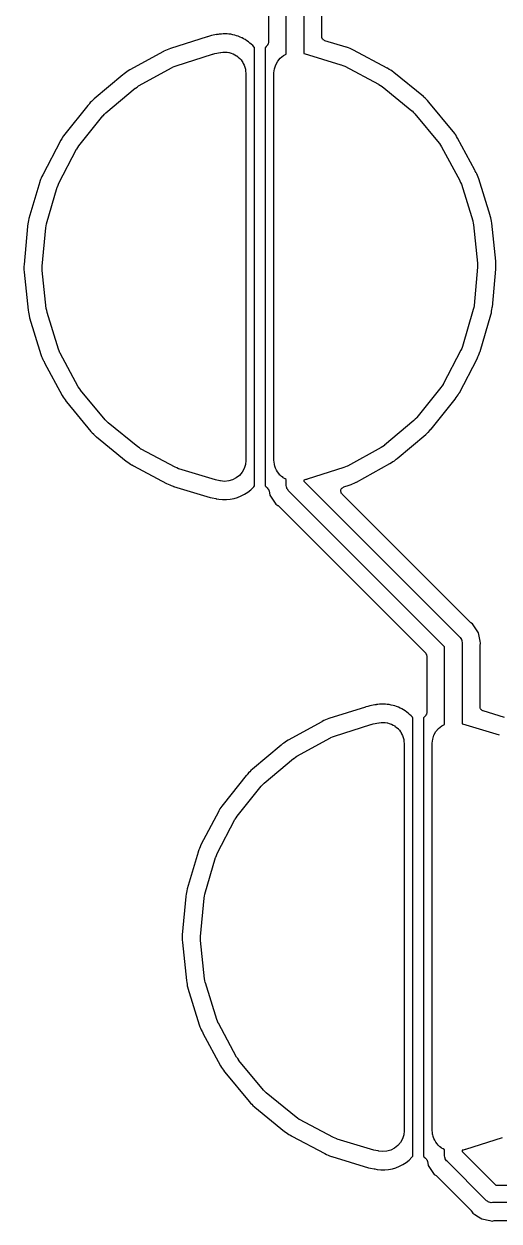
# Model space of a CAD drawing. Extents: x 40 to 174, y -137 to -40.
# Drawn here: x 71.34 to 84.85, y -96.17 to -62.15 of the extents above; entities that cross this region are included whole.
import ezdxf

# ---------------------------------------------------------------- set-up
doc = ezdxf.new("R2010")
doc.units = 0
doc.header["$MEASUREMENT"] = 0
doc.layers.add('BLACK', color=7, linetype='CONTINUOUS')

msp = doc.modelspace()

# ---------------------------------------------------------------- linework, layer by layer
at = {"layer": 'BLACK', "linetype": 'CONTINUOUS'}
for p, q in [((78.8, -63.0069), (78.8, -59.8536)), ((79.3, -59.7609), (79.3, -62.9901)), ((79.808, -62.5045), (79.808, -59.8372)), ((78.292, -61.8672), (78.292, -62.675)), ((76.5482, -62.5142), (75.5114, -62.8432)), ((76.5522, -62.5129), (76.5482, -62.5142)), ((76.5567, -62.5115), (76.5522, -62.5129)), ((76.6154, -62.4967), (76.5567, -62.5115)), ((76.6155, -62.4966), (76.6154, -62.4967)), ((76.6182, -62.496), (76.6155, -62.4966)), ((76.6184, -62.4959), (76.6182, -62.496)), ((76.6187, -62.4959), (76.6184, -62.4959)), ((76.6736, -62.4822), (76.6187, -62.4959)), ((76.816, -62.4541), (76.6736, -62.4822)), ((76.8189, -62.4546), (76.816, -62.4541)), ((76.8299, -62.4525), (76.8189, -62.4546)), ((76.8411, -62.4523), (76.8299, -62.4525)), ((76.8414, -62.4523), (76.8411, -62.4523)), ((76.8517, -62.4484), (76.8414, -62.4523)), ((76.8622, -62.4464), (76.8517, -62.4484)), ((76.8625, -62.4463), (76.8622, -62.4464)), ((76.8622, -62.4464), (76.8622, -62.4464)), ((76.8626, -62.4463), (76.8625, -62.4463)), ((76.8959, -62.4417), (76.8626, -62.4463)), ((76.8961, -62.4417), (76.8959, -62.4417)), ((76.8962, -62.4417), (76.8961, -62.4417)), ((76.9023, -62.4408), (76.8962, -62.4417)), ((76.9526, -62.4367), (76.9023, -62.4408)), ((76.953, -62.4365), (76.9526, -62.4367)), ((76.9535, -62.4366), (76.953, -62.4365)), ((77.0008, -62.4323), (76.9535, -62.4366)), ((77.0021, -62.4323), (77.0008, -62.4323)), ((77.0036, -62.432), (77.0021, -62.4323)), ((77.0054, -62.4319), (77.0036, -62.432)), ((77.0615, -62.4327), (77.0054, -62.4319)), ((77.062, -62.4326), (77.0615, -62.4327)), ((77.0625, -62.4327), (77.062, -62.4326)), ((77.1189, -62.4331), (77.0625, -62.4327)), ((77.1206, -62.4333), (77.1189, -62.4331)), ((77.1222, -62.4336), (77.1206, -62.4333)), ((77.1234, -62.4336), (77.1222, -62.4336)), ((77.1706, -62.4389), (77.1234, -62.4336)), ((77.1711, -62.4389), (77.1706, -62.4389)), ((77.1716, -62.439), (77.1711, -62.4389)), ((77.2189, -62.444), (77.1716, -62.439)), ((77.2201, -62.4443), (77.2189, -62.444)), ((77.2216, -62.4443), (77.2201, -62.4443)), ((77.2234, -62.4445), (77.2216, -62.4443)), ((77.2787, -62.4563), (77.2234, -62.4445)), ((77.2792, -62.4563), (77.2787, -62.4563)), ((77.2796, -62.4565), (77.2792, -62.4563)), ((77.3345, -62.4678), (77.2796, -62.4565)), ((77.3363, -62.4683), (77.3345, -62.4678)), ((77.3377, -62.4689), (77.3363, -62.4683)), ((77.3389, -62.4691), (77.3377, -62.4689)), ((77.3841, -62.4835), (77.3389, -62.4691)), ((77.3846, -62.4836), (77.3841, -62.4835)), ((77.3851, -62.4838), (77.3846, -62.4836)), ((77.4305, -62.4979), (77.3851, -62.4838)), ((77.4316, -62.4984), (77.4305, -62.4979)), ((77.4332, -62.4987), (77.4316, -62.4984)), ((77.4349, -62.4992), (77.4332, -62.4987)), ((77.4866, -62.5215), (77.4349, -62.4992)), ((77.4871, -62.5216), (77.4866, -62.5215)), ((77.4875, -62.5219), (77.4871, -62.5216)), ((77.5393, -62.5436), (77.4875, -62.5219)), ((77.5409, -62.5445), (77.5393, -62.5436)), ((77.5422, -62.5454), (77.5409, -62.5445)), ((77.5433, -62.5458), (77.5422, -62.5454)), ((77.585, -62.5688), (77.5433, -62.5458)), ((77.5855, -62.569), (77.585, -62.5688)), ((77.5859, -62.5693), (77.5855, -62.569)), ((77.6276, -62.5918), (77.5859, -62.5693)), ((77.6285, -62.5925), (77.6276, -62.5918)), ((77.6299, -62.5931), (77.6285, -62.5925)), ((77.6316, -62.594), (77.6299, -62.5931)), ((77.6779, -62.6258), (77.6316, -62.594)), ((79.8105, -62.5189), (79.808, -62.5045)), ((79.8114, -62.5335), (79.8105, -62.5189)), ((79.8143, -62.5405), (79.8114, -62.5335)), ((79.8157, -62.548), (79.8143, -62.5405)), ((79.823, -62.5606), (79.8157, -62.548)), ((79.8287, -62.5741), (79.823, -62.5606)), ((79.8339, -62.5796), (79.8287, -62.5741)), ((79.8377, -62.5862), (79.8339, -62.5796)), ((79.8489, -62.5956), (79.8377, -62.5862)), ((79.8589, -62.6062), (79.8489, -62.5956)), ((75.3074, -62.9303), (74.3542, -63.4544)), ((75.3109, -62.9284), (75.3074, -62.9303)), ((75.3151, -62.9261), (75.3109, -62.9284)), ((75.3703, -62.8999), (75.3151, -62.9261)), ((75.4134, -62.8821), (75.3703, -62.8999)), ((75.4142, -62.8817), (75.4134, -62.8821)), ((75.4151, -62.8814), (75.4142, -62.8817)), ((75.458, -62.8631), (75.4151, -62.8814)), ((75.5114, -62.8432), (75.458, -62.8631)), ((77.6784, -62.626), (77.6779, -62.6258)), ((77.6787, -62.6263), (77.6784, -62.626)), ((77.7255, -62.6579), (77.6787, -62.6263)), ((77.727, -62.6591), (77.7255, -62.6579)), ((77.728, -62.6601), (77.727, -62.6591)), ((77.729, -62.6608), (77.728, -62.6601)), ((77.7653, -62.6913), (77.729, -62.6608)), ((77.7657, -62.6915), (77.7653, -62.6913)), ((77.766, -62.6919), (77.7657, -62.6915)), ((77.8027, -62.7223), (77.766, -62.6919)), ((77.8035, -62.723), (77.8027, -62.7223)), ((77.8046, -62.7238), (77.8035, -62.723)), ((77.8061, -62.7251), (77.8046, -62.7238)), ((77.8453, -62.7652), (77.8061, -62.7251)), ((77.8457, -62.7655), (77.8453, -62.7652)), ((77.846, -62.7659), (77.8457, -62.7655)), ((77.8859, -62.8061), (77.846, -62.7659)), ((77.8872, -62.8076), (77.8859, -62.8061)), ((77.888, -62.8088), (77.8872, -62.8076)), ((77.8888, -62.8096), (77.888, -62.8088)), ((77.9, -62.8236), (77.8888, -62.8096)), ((77.9, -69.0369), (77.9, -62.8236)), ((78.2275, -62.7915), (78.2, -62.8244)), ((78.2, -62.8244), (78.2, -75.2764)), ((78.2539, -62.7658), (78.2275, -62.7915)), ((78.2575, -62.7607), (78.2539, -62.7658)), ((78.2623, -62.7567), (78.2575, -62.7607)), ((78.2703, -62.7429), (78.2623, -62.7567)), ((78.2795, -62.7299), (78.2703, -62.7429)), ((78.2812, -62.7239), (78.2795, -62.7299)), ((78.2843, -62.7185), (78.2812, -62.7239)), ((78.2871, -62.7028), (78.2843, -62.7185)), ((78.2914, -62.6874), (78.2871, -62.7028)), ((78.292, -62.675), (78.2909, -62.6812)), ((78.2909, -62.6812), (78.2914, -62.6874)), ((79.8657, -62.6097), (79.8589, -62.6062)), ((79.8715, -62.6145), (79.8657, -62.6097)), ((79.8852, -62.6195), (79.8715, -62.6145)), ((79.8983, -62.6261), (79.8852, -62.6195)), ((80.5035, -62.8088), (79.8983, -62.6261)), ((80.5072, -62.8099), (80.5035, -62.8088)), ((80.5118, -62.8113), (80.5072, -62.8099)), ((80.5692, -62.8325), (80.5118, -62.8113)), ((80.6121, -62.8508), (80.5692, -62.8325)), ((80.613, -62.851), (80.6121, -62.8508)), ((80.6137, -62.8515), (80.613, -62.851)), ((80.6569, -62.8693), (80.6137, -62.8515)), ((80.7085, -62.8936), (80.6569, -62.8693)), ((81.669, -63.4042), (80.7085, -62.8936)), ((75.6659, -63.3402), (76.7058, -63.0102)), ((76.7058, -63.0102), (76.7138, -63.0077)), ((76.7138, -63.0077), (76.7429, -63.002)), ((76.7429, -63.002), (76.7712, -62.9934)), ((76.7712, -62.9934), (76.9339, -62.9613)), ((76.9339, -62.9613), (76.9374, -62.9607)), ((76.9374, -62.9607), (76.9376, -62.9606)), ((76.9376, -62.9606), (76.9377, -62.9606)), ((76.9377, -62.9606), (76.9422, -62.9598)), ((76.9422, -62.9598), (76.9983, -62.9551)), ((76.9983, -62.9551), (77.0542, -62.95)), ((77.0542, -62.95), (77.0565, -62.9503)), ((77.0565, -62.9503), (77.0588, -62.9501)), ((77.0588, -62.9501), (77.1148, -62.9564)), ((77.1148, -62.9564), (77.1706, -62.9623)), ((77.1706, -62.9623), (77.1729, -62.9629)), ((77.1729, -62.9629), (77.1752, -62.9632)), ((77.1752, -62.9632), (77.2288, -62.9803)), ((77.2288, -62.9803), (77.2825, -62.9969)), ((77.2825, -62.9969), (77.2846, -62.998)), ((77.2846, -62.998), (77.2868, -62.9987)), ((77.2868, -62.9987), (77.336, -63.0258)), ((77.336, -63.0258), (77.3855, -63.0526)), ((77.3855, -63.0526), (77.3873, -63.0541)), ((77.3873, -63.0541), (77.3894, -63.0552)), ((77.3894, -63.0552), (77.4324, -63.0913)), ((77.4324, -63.0913), (77.4757, -63.1272)), ((77.4757, -63.1272), (77.4772, -63.129)), ((77.4772, -63.129), (77.479, -63.1305)), ((77.479, -63.1305), (77.5142, -63.1743)), ((77.5142, -63.1743), (77.5498, -63.218)), ((77.5498, -63.218), (77.5509, -63.22)), ((77.5509, -63.22), (77.5523, -63.2219)), ((77.5523, -63.2219), (77.5783, -63.2716)), ((77.5783, -63.2716), (77.6047, -63.3214)), ((78.4985, -63.3136), (78.5549, -63.211)), ((78.5549, -63.211), (78.6302, -63.1213)), ((78.6302, -63.1213), (78.7215, -63.0479)), ((78.7215, -63.0479), (78.8, -63.0069)), ((79.3, -62.9901), (79.3087, -62.9918)), ((79.3087, -62.9918), (80.3532, -63.307)), ((74.1517, -63.5958), (73.3377, -64.2789)), ((74.1549, -63.5946), (74.1517, -63.5958)), ((74.1629, -63.5879), (74.1549, -63.5946)), ((74.1719, -63.5828), (74.1629, -63.5879)), ((74.1754, -63.58), (74.1719, -63.5828)), ((74.1828, -63.5714), (74.1754, -63.58)), ((74.1916, -63.5641), (74.1828, -63.5714)), ((74.192, -63.5634), (74.1916, -63.5641)), ((74.2268, -63.5375), (74.192, -63.5634)), ((74.2656, -63.5117), (74.2268, -63.5375)), ((74.2663, -63.5111), (74.2656, -63.5117)), ((74.2671, -63.5107), (74.2663, -63.5111)), ((74.3056, -63.4843), (74.2671, -63.5107)), ((74.3542, -63.4544), (74.3056, -63.4843)), ((74.6023, -63.912), (75.5583, -63.3863)), ((75.5583, -63.3863), (75.5656, -63.3823)), ((75.5656, -63.3823), (75.6159, -63.3616)), ((75.6159, -63.3616), (75.6659, -63.3402)), ((77.6047, -63.3214), (77.6054, -63.3236)), ((77.6054, -63.3236), (77.6065, -63.3257)), ((77.6065, -63.3257), (77.6223, -63.3795)), ((77.6223, -63.3795), (77.6386, -63.4335)), ((77.6386, -63.4335), (77.6388, -63.4358)), ((77.6388, -63.4358), (77.6395, -63.438)), ((77.6395, -63.438), (77.6445, -63.4939)), ((77.6445, -63.4939), (77.65, -63.55)), ((77.65, -63.55), (77.65, -74.55)), ((78.45, -63.55), (78.4501, -63.5416)), ((78.45, -74.55), (78.45, -63.55)), ((78.4501, -63.5416), (78.4631, -63.4253)), ((78.4631, -63.4253), (78.4985, -63.3136)), ((80.3532, -63.307), (80.3612, -63.3095)), ((80.3612, -63.3095), (80.4112, -63.331)), ((80.4112, -63.331), (80.4614, -63.3517)), ((80.4614, -63.3517), (81.4248, -63.8638)), ((81.6723, -63.406), (81.669, -63.4042)), ((81.6767, -63.4083), (81.6723, -63.406)), ((81.7289, -63.4402), (81.6767, -63.4083)), ((81.7673, -63.4665), (81.7289, -63.4402)), ((81.7681, -63.4669), (81.7673, -63.4665)), ((81.7688, -63.4675), (81.7681, -63.4669)), ((81.8077, -63.4933), (81.7688, -63.4675)), ((81.8536, -63.5272), (81.8077, -63.4933)), ((82.6967, -64.2146), (81.8536, -63.5272)), ((74.5121, -63.9728), (74.5574, -63.9427)), ((74.5574, -63.9427), (74.6023, -63.912)), ((81.4248, -63.8638), (81.4322, -63.8678)), ((81.4322, -63.8678), (81.4771, -63.8985)), ((81.4771, -63.8985), (81.5223, -63.9286)), ((81.5223, -63.9286), (82.3679, -64.618)), ((73.3377, -64.2789), (73.2959, -64.3176)), ((73.6699, -64.6795), (74.5056, -63.9782)), ((74.5056, -63.9781), (74.5121, -63.9728)), ((74.5056, -63.9782), (74.5056, -63.9781)), ((74.5056, -63.9781), (74.5056, -63.9781)), ((82.6999, -64.2173), (82.6967, -64.2146)), ((82.7034, -64.2202), (82.6999, -64.2173)), ((82.7485, -64.2616), (82.7034, -64.2202)), ((82.7811, -64.2949), (82.7485, -64.2616)), ((82.7818, -64.2954), (82.7811, -64.2949)), ((82.7823, -64.2962), (82.7818, -64.2954)), ((82.8155, -64.329), (82.7823, -64.2962)), ((73.1615, -64.463), (72.5008, -65.285)), ((73.1632, -64.4615), (73.1615, -64.463)), ((73.1714, -64.4565), (73.1632, -64.4615)), ((73.1793, -64.4467), (73.1714, -64.4565)), ((73.1886, -64.4381), (73.1793, -64.4467)), ((73.1913, -64.4346), (73.1886, -64.4381)), ((73.1954, -64.4266), (73.1913, -64.4346)), ((73.1975, -64.4241), (73.1954, -64.4266)), ((73.2012, -64.4194), (73.1975, -64.4241)), ((73.2034, -64.4132), (73.2012, -64.4194)), ((73.2289, -64.3851), (73.2034, -64.4132)), ((73.2619, -64.3523), (73.2289, -64.3851)), ((73.2625, -64.3515), (73.2619, -64.3523)), ((73.2632, -64.351), (73.2625, -64.3515)), ((73.2959, -64.3176), (73.2632, -64.351)), ((82.3679, -64.618), (82.3743, -64.6234)), ((82.3743, -64.6234), (82.4124, -64.6623)), ((82.8539, -64.3712), (82.8155, -64.329)), ((83.5473, -65.2092), (82.8539, -64.3712)), ((72.9045, -65.6135), (73.588, -64.7632)), ((73.588, -64.7632), (73.5933, -64.7567)), ((73.588, -64.7632), (73.588, -64.7632)), ((73.588, -64.7632), (73.588, -64.7632)), ((73.5933, -64.7567), (73.6319, -64.7183)), ((73.6319, -64.7183), (73.6699, -64.6795)), ((82.4124, -64.6623), (82.451, -64.7006)), ((82.451, -64.7006), (83.1465, -65.5411)), ((72.5008, -65.285), (72.4672, -65.3312)), ((83.5498, -65.2122), (83.5473, -65.2092)), ((83.5529, -65.216), (83.5498, -65.2122)), ((83.5891, -65.2654), (83.5529, -65.216)), ((83.6146, -65.3044), (83.5891, -65.2654)), ((83.6152, -65.305), (83.6146, -65.3044)), ((83.6155, -65.3058), (83.6152, -65.305)), ((83.6417, -65.3446), (83.6155, -65.3058)), ((72.3791, -65.4704), (71.8752, -66.4346)), ((72.381, -65.4669), (72.3791, -65.4704)), ((72.3791, -65.4704), (72.3791, -65.4704)), ((72.3831, -65.4628), (72.381, -65.4669)), ((72.4146, -65.4104), (72.3831, -65.4628)), ((72.4407, -65.3717), (72.4146, -65.4104)), ((72.4411, -65.3709), (72.4407, -65.3717)), ((72.4417, -65.3703), (72.4411, -65.3709)), ((72.4672, -65.3312), (72.4417, -65.3703)), ((72.8443, -65.7041), (72.8747, -65.659)), ((72.8747, -65.659), (72.9045, -65.6135)), ((83.1465, -65.5411), (83.1518, -65.5476)), ((83.1518, -65.5476), (83.1816, -65.5932)), ((83.1816, -65.5932), (83.212, -65.6382)), ((83.212, -65.6382), (83.7309, -66.5979)), ((83.6712, -65.3934), (83.6417, -65.3446)), ((84.164, -66.3046), (83.6712, -65.3934)), ((72.335, -66.6784), (72.8403, -65.7115)), ((72.8403, -65.7115), (72.8443, -65.7041)), ((84.1638, -66.3079), (84.164, -66.3046)), ((84.1676, -66.3215), (84.1638, -66.3079)), ((84.1697, -66.3355), (84.1676, -66.3215)), ((84.1713, -66.3385), (84.1697, -66.3355)), ((84.1713, -66.3387), (84.1713, -66.3385)), ((84.1736, -66.343), (84.1713, -66.3387)), ((84.1757, -66.3504), (84.1736, -66.343)), ((71.7918, -66.6402), (71.4848, -67.6837)), ((71.793, -66.6362), (71.7918, -66.6402)), ((71.7943, -66.6318), (71.793, -66.6362)), ((71.815, -66.5742), (71.7943, -66.6318)), ((71.8331, -66.5313), (71.815, -66.5742)), ((71.8332, -66.5305), (71.8331, -66.5313)), ((71.8337, -66.5297), (71.8332, -66.5305)), ((71.8512, -66.4863), (71.8337, -66.5297)), ((71.8752, -66.4346), (71.8512, -66.4863)), ((72.3146, -66.7288), (72.335, -66.6784)), ((83.7309, -66.5979), (83.731, -66.5979)), ((83.731, -66.5979), (83.731, -66.5979)), ((83.731, -66.5979), (83.7349, -66.6053)), ((83.7349, -66.6053), (83.7553, -66.6557)), ((83.7553, -66.6557), (83.7763, -66.7058)), ((84.1776, -66.3543), (84.1757, -66.3504)), ((84.1856, -66.3655), (84.1776, -66.3543)), ((84.192, -66.3776), (84.1856, -66.3655)), ((84.1983, -66.3833), (84.192, -66.3776)), ((84.2033, -66.3902), (84.1983, -66.3833)), ((84.21, -66.3948), (84.2033, -66.3902)), ((84.2187, -66.4134), (84.21, -66.3948)), ((84.2361, -66.4565), (84.2187, -66.4134)), ((84.2366, -66.4573), (84.2361, -66.4565)), ((84.2368, -66.4582), (84.2366, -66.4573)), ((84.2549, -66.5012), (84.2368, -66.4582)), ((84.2744, -66.5548), (84.2549, -66.5012)), ((84.5961, -67.5937), (84.2744, -66.5548)), ((71.9832, -67.8336), (72.2911, -66.787)), ((72.2911, -66.787), (72.2935, -66.7789)), ((72.2935, -66.7789), (72.3146, -66.7288)), ((83.7763, -66.7058), (84.099, -67.748)), ((71.4848, -67.6837), (71.4713, -67.7392)), ((84.5973, -67.5978), (84.5961, -67.5937)), ((84.5987, -67.6024), (84.5973, -67.5978)), ((84.6133, -67.6617), (84.5987, -67.6024)), ((84.622, -67.7074), (84.6133, -67.6617)), ((71.4429, -67.9018), (71.3444, -68.9849)), ((71.4433, -67.8977), (71.4429, -67.9018)), ((71.4438, -67.8929), (71.4433, -67.8977)), ((71.4529, -67.8324), (71.4438, -67.8929)), ((71.4622, -67.7868), (71.4529, -67.8324)), ((71.4623, -67.7859), (71.4622, -67.7868)), ((71.4626, -67.7851), (71.4623, -67.7859)), ((71.4713, -67.7392), (71.4626, -67.7851)), ((71.8624, -69.0352), (71.9612, -67.9486)), ((71.9612, -67.9486), (71.962, -67.9403)), ((71.962, -67.9403), (71.973, -67.887)), ((71.973, -67.887), (71.9832, -67.8336)), ((84.099, -67.748), (84.1015, -67.756)), ((84.1015, -67.756), (84.1117, -67.8094)), ((84.1117, -67.8094), (84.1226, -67.8627)), ((84.1226, -67.8627), (84.2367, -68.9477)), ((84.6224, -67.7083), (84.622, -67.7074)), ((84.6224, -67.7092), (84.6224, -67.7083)), ((84.6318, -67.755), (84.6224, -67.7092)), ((84.6405, -67.8114), (84.6318, -67.755)), ((84.7543, -68.8931), (84.6405, -67.8114)), ((71.3444, -68.9849), (71.342, -69.0419)), ((71.342, -69.0419), (71.3424, -69.0886)), ((71.8628, -69.0895), (71.8624, -69.0352)), ((77.9, -75.2756), (77.9, -69.0369)), ((77.9, -69.0369), (77.9, -69.0369)), ((84.2376, -69.0648), (84.1388, -70.1514)), ((84.2367, -68.9477), (84.2376, -68.9561)), ((84.2376, -68.9561), (84.2372, -69.0105)), ((84.2372, -69.0105), (84.2376, -69.0648)), ((84.7547, -68.8971), (84.7543, -68.8931)), ((84.7552, -68.9019), (84.7547, -68.8971)), ((84.758, -68.963), (84.7552, -68.9019)), ((84.7556, -69.1151), (84.758, -69.0581)), ((84.7576, -69.0096), (84.758, -68.963)), ((84.7578, -69.0104), (84.7576, -69.0096)), ((84.7576, -69.0113), (84.7578, -69.0104)), ((84.758, -69.0581), (84.7576, -69.0113)), ((71.3424, -69.0904), (71.342, -69.137)), ((71.342, -69.137), (71.3448, -69.1981)), ((71.3424, -69.0886), (71.3422, -69.0895)), ((71.3422, -69.0895), (71.3424, -69.0904)), ((71.3448, -69.1981), (71.3453, -69.2029)), ((71.3453, -69.2029), (71.3457, -69.2069)), ((71.3457, -69.2069), (71.4595, -70.2886)), ((71.8624, -69.1439), (71.8628, -69.0895)), ((71.8633, -69.1523), (71.8624, -69.1439)), ((71.9774, -70.2373), (71.8633, -69.1523)), ((84.6571, -70.1981), (84.7556, -69.1151)), ((71.4595, -70.2886), (71.4682, -70.345)), ((71.4682, -70.345), (71.4776, -70.3909)), ((71.4776, -70.3909), (71.4777, -70.3918)), ((71.4777, -70.3918), (71.478, -70.3926)), ((71.478, -70.3926), (71.4867, -70.4383)), ((71.9883, -70.2906), (71.9774, -70.2373)), ((71.9985, -70.344), (71.9883, -70.2906)), ((72.001, -70.352), (71.9985, -70.344)), ((72.3237, -71.3942), (72.001, -70.352)), ((84.1168, -70.2664), (83.8089, -71.313)), ((84.127, -70.213), (84.1168, -70.2664)), ((84.138, -70.1597), (84.127, -70.213)), ((84.1388, -70.1514), (84.138, -70.1597)), ((84.3082, -71.4598), (84.6152, -70.4163)), ((84.6152, -70.4163), (84.6287, -70.3608)), ((84.6287, -70.3608), (84.6374, -70.3149)), ((84.6374, -70.3149), (84.6377, -70.3141)), ((84.6377, -70.3141), (84.6378, -70.3132)), ((84.6378, -70.3132), (84.6471, -70.2676)), ((84.6471, -70.2676), (84.6562, -70.2071)), ((84.6562, -70.2071), (84.6567, -70.2023)), ((84.6567, -70.2023), (84.6571, -70.1981)), ((71.4867, -70.4383), (71.5013, -70.4976)), ((71.5013, -70.4976), (71.5026, -70.502)), ((71.5026, -70.502), (71.5039, -70.5063)), ((71.5039, -70.5063), (71.8256, -71.5452)), ((72.3447, -71.4443), (72.3237, -71.3942)), ((72.3651, -71.4947), (72.3447, -71.4443)), ((83.765, -71.4216), (83.2597, -72.3885)), ((83.7854, -71.3712), (83.765, -71.4216)), ((83.8065, -71.3211), (83.7854, -71.3712)), ((83.8089, -71.313), (83.8065, -71.3211)), ((71.8256, -71.5452), (71.8451, -71.5988)), ((71.8451, -71.5988), (71.8632, -71.6419)), ((71.8632, -71.6419), (71.8634, -71.6427)), ((71.8634, -71.6427), (71.8639, -71.6435)), ((71.8639, -71.6435), (71.8813, -71.6866)), ((71.8813, -71.6866), (71.8974, -71.721)), ((71.8974, -71.721), (71.9023, -71.7254)), ((71.9023, -71.7254), (71.9068, -71.734)), ((71.9068, -71.734), (71.9129, -71.7414)), ((71.9129, -71.7414), (71.9151, -71.7453)), ((71.9151, -71.7453), (71.9191, -71.7567)), ((71.9191, -71.7567), (71.9249, -71.7674)), ((71.9249, -71.7674), (71.9264, -71.7774)), ((71.9264, -71.7774), (71.9266, -71.7781)), ((71.9266, -71.7781), (72.4288, -72.7066)), ((72.369, -71.5021), (72.3651, -71.4947)), ((72.3691, -71.5021), (72.369, -71.5021)), ((72.369, -71.5021), (72.369, -71.5021)), ((72.888, -72.4618), (72.3691, -71.5021)), ((83.721, -72.6293), (84.2248, -71.6654)), ((84.2248, -71.6654), (84.2488, -71.6137)), ((84.2488, -71.6137), (84.2663, -71.5703)), ((84.2663, -71.5703), (84.2667, -71.5696)), ((84.2667, -71.5696), (84.2669, -71.5687)), ((84.2669, -71.5687), (84.285, -71.5258)), ((84.285, -71.5258), (84.3057, -71.4682)), ((84.3057, -71.4682), (84.3071, -71.4636)), ((84.3071, -71.4636), (84.3082, -71.4598)), ((72.9184, -72.5068), (72.888, -72.4618)), ((83.2253, -72.441), (83.1955, -72.4865)), ((83.2557, -72.3959), (83.2253, -72.441)), ((83.2597, -72.3885), (83.2557, -72.3959)), ((72.4288, -72.7066), (72.4583, -72.7554)), ((72.4583, -72.7554), (72.4844, -72.7941)), ((72.4844, -72.7941), (72.4848, -72.795)), ((72.4848, -72.795), (72.4854, -72.7956)), ((72.4854, -72.7956), (72.5109, -72.8346)), ((72.9482, -72.5524), (72.9184, -72.5068)), ((72.9535, -72.5589), (72.9482, -72.5524)), ((73.649, -73.3994), (72.9535, -72.5589)), ((83.1955, -72.4865), (82.512, -73.3368)), ((83.5992, -72.815), (83.6328, -72.7688)), ((83.6328, -72.7688), (83.6583, -72.7297)), ((83.6583, -72.7297), (83.6589, -72.7291)), ((83.6589, -72.7291), (83.6593, -72.7283)), ((83.6593, -72.7283), (83.6854, -72.6897)), ((83.6854, -72.6897), (83.7168, -72.6373)), ((83.7168, -72.6373), (83.719, -72.6331)), ((83.719, -72.6331), (83.721, -72.6293)), ((72.5109, -72.8346), (72.5471, -72.884)), ((72.5471, -72.884), (72.55, -72.8875)), ((72.55, -72.8875), (72.5528, -72.891)), ((72.5528, -72.891), (73.2461, -73.7288)), ((82.9177, -73.6627), (83.5992, -72.815)), ((73.6876, -73.4377), (73.649, -73.3994)), ((73.7257, -73.4766), (73.6876, -73.4377)), ((73.7321, -73.482), (73.7257, -73.4766)), ((74.5777, -74.1714), (73.7321, -73.482)), ((82.4301, -73.4205), (81.5944, -74.1218)), ((82.4681, -73.3816), (82.4301, -73.4205)), ((82.5067, -73.3433), (82.4681, -73.3816)), ((82.512, -73.3368), (82.5067, -73.3433)), ((73.2461, -73.7288), (73.2845, -73.771)), ((73.2845, -73.771), (73.3177, -73.8038)), ((73.3177, -73.8038), (73.3182, -73.8046)), ((73.3182, -73.8046), (73.3189, -73.8051)), ((73.3189, -73.8051), (73.3515, -73.8384)), ((81.9483, -74.5042), (82.7623, -73.8211)), ((82.7623, -73.8211), (82.8041, -73.7824)), ((82.8041, -73.7824), (82.8368, -73.749)), ((82.8368, -73.749), (82.8375, -73.7485)), ((82.8375, -73.7485), (82.838, -73.7477)), ((82.838, -73.7477), (82.8711, -73.7149)), ((82.8711, -73.7149), (82.9121, -73.6696)), ((82.9121, -73.6696), (82.9151, -73.666)), ((82.9151, -73.666), (82.9177, -73.6627)), ((73.3515, -73.8384), (73.3966, -73.8798)), ((73.3966, -73.8798), (73.4002, -73.8828)), ((73.4002, -73.8828), (73.4035, -73.8855)), ((73.4035, -73.8855), (74.2464, -74.5728)), ((81.5426, -74.1573), (81.4977, -74.188)), ((81.5879, -74.1272), (81.5426, -74.1573)), ((81.5944, -74.1219), (81.5879, -74.1272)), ((81.5944, -74.1218), (81.5944, -74.1219)), ((81.5944, -74.1219), (81.5944, -74.1219)), ((74.6229, -74.2015), (74.5777, -74.1714)), ((74.6678, -74.2322), (74.6229, -74.2015)), ((74.6752, -74.2362), (74.6678, -74.2322)), ((75.6386, -74.7483), (74.6752, -74.2362)), ((74.6752, -74.2362), (74.6752, -74.2362)), ((74.6752, -74.2362), (74.6752, -74.2362)), ((81.4977, -74.188), (80.5417, -74.7137)), ((81.9371, -74.5121), (81.9451, -74.5054)), ((81.9451, -74.5054), (81.9483, -74.5042)), ((74.2464, -74.5728), (74.2923, -74.6067)), ((74.2923, -74.6067), (74.3312, -74.6325)), ((74.3312, -74.6325), (74.3318, -74.6331)), ((74.3318, -74.6331), (74.3327, -74.6335)), ((74.3327, -74.6335), (74.3711, -74.6598)), ((74.3711, -74.6598), (74.3984, -74.6765)), ((74.3984, -74.6765), (74.4002, -74.678)), ((74.4002, -74.678), (74.4024, -74.6789)), ((74.4024, -74.6789), (74.4093, -74.6831)), ((74.4093, -74.6831), (74.4119, -74.6845)), ((74.4119, -74.6845), (74.4119, -74.6845)), ((74.4119, -74.6845), (74.4167, -74.6871)), ((74.4167, -74.6871), (74.4249, -74.6895)), ((74.4249, -74.6895), (74.4289, -74.6914)), ((74.4289, -74.6914), (74.4394, -74.6991)), ((74.4394, -74.6991), (74.4509, -74.7052)), ((74.4509, -74.7052), (74.4528, -74.7074)), ((74.4528, -74.7074), (75.3915, -75.2064)), ((75.6888, -74.769), (75.6386, -74.7483)), ((75.7388, -74.7905), (75.6888, -74.769)), ((75.7468, -74.793), (75.7388, -74.7905)), ((76.7913, -75.1082), (75.7468, -74.793)), ((77.6015, -74.7864), (77.5451, -74.889)), ((77.6369, -74.6747), (77.6015, -74.7864)), ((77.6499, -74.5584), (77.6369, -74.6747)), ((77.65, -74.55), (77.6499, -74.5584)), ((78.4555, -74.606), (78.45, -74.55)), ((78.4605, -74.662), (78.4555, -74.606)), ((78.4612, -74.6642), (78.4605, -74.662)), ((78.4614, -74.6665), (78.4612, -74.6642)), ((78.4777, -74.7204), (78.4614, -74.6665)), ((78.4935, -74.7743), (78.4777, -74.7204)), ((78.4946, -74.7764), (78.4935, -74.7743)), ((78.4953, -74.7786), (78.4946, -74.7764)), ((78.5217, -74.8283), (78.4953, -74.7786)), ((78.5477, -74.8781), (78.5217, -74.8283)), ((80.4341, -74.7598), (79.3942, -75.0898)), ((80.4841, -74.7384), (80.4341, -74.7598)), ((80.5344, -74.7177), (80.4841, -74.7384)), ((80.5417, -74.7137), (80.5344, -74.7177)), ((80.7927, -75.1696), (81.7458, -74.6456)), ((81.7458, -74.6456), (81.7944, -74.6157)), ((81.7944, -74.6157), (81.8329, -74.5893)), ((81.8329, -74.5893), (81.8337, -74.5889)), ((81.8337, -74.5889), (81.8344, -74.5883)), ((81.8344, -74.5883), (81.8732, -74.5625)), ((81.8732, -74.5625), (81.908, -74.5366)), ((81.908, -74.5366), (81.9084, -74.5359)), ((81.9084, -74.5359), (81.9172, -74.5286)), ((81.9172, -74.5286), (81.9246, -74.52)), ((81.9246, -74.52), (81.9281, -74.5172)), ((81.9281, -74.5172), (81.9371, -74.5121)), ((76.9062, -75.1309), (76.7913, -75.1082)), ((76.9074, -75.1309), (76.9062, -75.1309)), ((76.9294, -75.1377), (76.9074, -75.1309)), ((77.0458, -75.15), (76.9294, -75.1377)), ((77.1624, -75.1394), (77.0458, -75.15)), ((77.2748, -75.1063), (77.1624, -75.1394)), ((77.3785, -75.0521), (77.2748, -75.1063)), ((77.4698, -74.9787), (77.3785, -75.0521)), ((77.5451, -74.889), (77.4698, -74.9787)), ((78.5491, -74.88), (78.5477, -74.8781)), ((78.5502, -74.882), (78.5491, -74.88)), ((78.5858, -74.9256), (78.5502, -74.882)), ((78.621, -74.9695), (78.5858, -74.9256)), ((78.6228, -74.971), (78.621, -74.9695)), ((78.6243, -74.9728), (78.6228, -74.971)), ((78.6676, -75.0086), (78.6243, -74.9728)), ((78.7106, -75.0448), (78.6676, -75.0086)), ((78.7127, -75.0459), (78.7106, -75.0448)), ((78.7145, -75.0474), (78.7127, -75.0459)), ((78.764, -75.0742), (78.7145, -75.0474)), ((78.8, -75.094), (78.764, -75.0742)), ((78.8, -75.2391), (78.8, -75.094)), ((79.3288, -75.1066), (79.3, -75.1123)), ((79.3, -75.1123), (79.3, -75.1464)), ((79.3, -75.1464), (83.7191, -79.5655)), ((79.3571, -75.098), (79.3288, -75.1066)), ((79.3862, -75.0923), (79.3571, -75.098)), ((79.3942, -75.0898), (79.3862, -75.0923)), ((80.7297, -75.2001), (80.7848, -75.1739)), ((80.7848, -75.1739), (80.789, -75.1716)), ((80.789, -75.1716), (80.7927, -75.1696)), ((75.3915, -75.2064), (75.4431, -75.2307)), ((75.4431, -75.2307), (75.4863, -75.2485)), ((75.4863, -75.2485), (75.487, -75.249)), ((75.487, -75.249), (75.4879, -75.2492)), ((75.4879, -75.2492), (75.5308, -75.2675)), ((75.5308, -75.2675), (75.5882, -75.2887)), ((75.5882, -75.2887), (75.5928, -75.2901)), ((75.5928, -75.2901), (75.5964, -75.2912)), ((75.5964, -75.2912), (76.638, -75.6056)), ((77.5214, -75.5646), (77.6141, -75.5162)), ((77.6141, -75.5162), (77.7095, -75.4538)), ((77.7095, -75.4538), (77.7911, -75.3882)), ((77.7911, -75.3882), (77.8725, -75.3085)), ((77.8725, -75.3085), (77.9, -75.2756)), ((78.2, -75.2764), (78.2112, -75.2904)), ((78.2112, -75.2904), (78.2121, -75.2913)), ((78.2121, -75.2913), (78.213, -75.2926)), ((78.213, -75.2926), (78.2141, -75.294)), ((78.2141, -75.294), (78.2538, -75.334)), ((78.2538, -75.334), (78.2541, -75.3344)), ((78.2541, -75.3344), (78.2545, -75.3347)), ((78.2545, -75.3347), (78.2777, -75.3584)), ((78.2777, -75.3584), (78.2859, -75.3704)), ((78.2859, -75.3704), (78.2955, -75.3813)), ((78.2955, -75.3813), (78.2982, -75.3884)), ((78.2982, -75.3884), (78.3026, -75.3948)), ((78.3026, -75.3948), (78.3062, -75.4089)), ((78.3062, -75.4089), (78.3114, -75.4224)), ((78.3114, -75.4224), (78.336, -75.5458)), ((78.7971, -75.2721), (78.8, -75.2391)), ((78.8057, -75.3042), (78.7971, -75.2721)), ((78.8115, -75.3368), (78.8057, -75.3042)), ((78.817, -75.3465), (78.8115, -75.3368)), ((78.8199, -75.3573), (78.817, -75.3465)), ((78.839, -75.3845), (78.8199, -75.3573)), ((78.8555, -75.4132), (78.839, -75.3845)), ((78.8809, -75.4345), (78.8555, -75.4132)), ((83.3, -79.8536), (78.8809, -75.4345)), ((80.3505, -75.4365), (80.3522, -75.4174)), ((80.3513, -75.4394), (80.3505, -75.4365)), ((80.3512, -75.4423), (80.3513, -75.4394)), ((80.357, -75.4606), (80.3512, -75.4423)), ((80.3522, -75.4174), (80.353, -75.3982)), ((80.353, -75.3982), (80.3541, -75.3955)), ((80.3541, -75.3955), (80.3544, -75.3926)), ((80.3544, -75.3926), (80.3625, -75.3752)), ((80.3619, -75.4791), (80.357, -75.4606)), ((80.3636, -75.4815), (80.3619, -75.4791)), ((80.3625, -75.3752), (80.3698, -75.3574)), ((80.3645, -75.4843), (80.3636, -75.4815)), ((80.3762, -75.4995), (80.3645, -75.4843)), ((80.3698, -75.3574), (80.3718, -75.3553)), ((80.3718, -75.3553), (80.373, -75.3526)), ((80.373, -75.3526), (80.3866, -75.339)), ((80.3872, -75.5153), (80.3762, -75.4995)), ((80.3866, -75.339), (80.3995, -75.3248)), ((84.0244, -79.1524), (80.3872, -75.5153)), ((80.3995, -75.3248), (80.4021, -75.3235)), ((80.4021, -75.3235), (80.4042, -75.3214)), ((80.4042, -75.3214), (80.4216, -75.3133)), ((80.4216, -75.3133), (80.4386, -75.3044)), ((80.4386, -75.3044), (80.5886, -75.2568)), ((80.5886, -75.2568), (80.642, -75.2369)), ((80.642, -75.2369), (80.6849, -75.2186)), ((80.6849, -75.2186), (80.6858, -75.2184)), ((80.6858, -75.2184), (80.6866, -75.2179)), ((80.6866, -75.2179), (80.7297, -75.2001)), ((76.638, -75.6056), (76.6933, -75.6193)), ((76.6933, -75.6193), (76.799, -75.6403)), ((76.799, -75.6403), (76.803, -75.6407)), ((76.803, -75.6407), (76.8095, -75.6425)), ((76.8095, -75.6425), (76.8162, -75.6427)), ((76.8162, -75.6427), (76.8811, -75.656)), ((76.8811, -75.656), (76.9852, -75.6669)), ((76.9852, -75.6669), (77.0992, -75.6677)), ((77.0992, -75.6677), (77.2034, -75.6582)), ((77.2034, -75.6582), (77.3153, -75.6369)), ((77.3153, -75.6369), (77.4158, -75.6073)), ((77.4158, -75.6073), (77.5214, -75.5646)), ((78.336, -75.5458), (78.4682, -75.7436)), ((78.4682, -75.7436), (78.4682, -75.7436)), ((78.4682, -75.7436), (78.5035, -75.7965)), ((78.5035, -75.7965), (78.5564, -75.8318)), ((78.5564, -75.8318), (78.5654, -75.8405)), ((78.5654, -75.8405), (78.5756, -75.8476)), ((78.5756, -75.8476), (82.7548, -80.0268)), ((84.0346, -79.1595), (84.0244, -79.1524)), ((84.0436, -79.1682), (84.0346, -79.1595)), ((84.0965, -79.2035), (84.0436, -79.1682)), ((84.1318, -79.2564), (84.0965, -79.2035)), ((84.2081, -79.3706), (84.1318, -79.2564)), ((83.7191, -79.5655), (83.7445, -79.5868)), ((83.7445, -79.5868), (83.761, -79.6155)), ((84.264, -79.4542), (84.2081, -79.3706)), ((84.2081, -79.3706), (84.2081, -79.3706)), ((84.3104, -79.6876), (84.264, -79.4542)), ((83.3, -82.0569), (83.3, -79.8536)), ((83.761, -79.6155), (83.7801, -79.6427)), ((83.7801, -79.6427), (83.783, -79.6535)), ((83.783, -79.6535), (83.7885, -79.6632)), ((83.7885, -79.6632), (83.7943, -79.6958)), ((83.7943, -79.6958), (83.8029, -79.7279)), ((83.8029, -79.7279), (83.8, -79.7609)), ((83.8, -79.7609), (83.8, -82.0401)), ((84.308, -79.8372), (84.3102, -79.8249)), ((84.308, -81.5545), (84.308, -79.8372)), ((84.3102, -79.8249), (84.3104, -79.8124)), ((84.3228, -79.75), (84.3104, -79.6876)), ((84.3104, -79.8124), (84.3228, -79.75)), ((82.7548, -80.0268), (82.758, -80.0314)), ((82.758, -80.0314), (82.7623, -80.0349)), ((82.7623, -80.0349), (82.7706, -80.0493)), ((82.7706, -80.0493), (82.7801, -80.0629)), ((82.7801, -80.0629), (82.7815, -80.0683)), ((82.7815, -80.0683), (82.7843, -80.0731)), ((82.7843, -80.0731), (82.7872, -80.0895)), ((82.7872, -80.0895), (82.7915, -80.1055)), ((82.7915, -80.1055), (82.791, -80.1111)), ((82.791, -80.1111), (82.792, -80.1166)), ((82.792, -80.1166), (82.792, -81.725)), ((81.0482, -81.5642), (80.0114, -81.8932)), ((81.0522, -81.5629), (81.0482, -81.5642)), ((81.0567, -81.5615), (81.0522, -81.5629)), ((81.1154, -81.5467), (81.0567, -81.5615)), ((81.1155, -81.5466), (81.1154, -81.5467)), ((81.1182, -81.546), (81.1155, -81.5466)), ((81.1184, -81.5459), (81.1182, -81.546)), ((81.1187, -81.5459), (81.1184, -81.5459)), ((81.1736, -81.5322), (81.1187, -81.5459)), ((81.316, -81.5041), (81.1736, -81.5322)), ((81.3189, -81.5046), (81.316, -81.5041)), ((81.3299, -81.5025), (81.3189, -81.5046)), ((81.3411, -81.5023), (81.3299, -81.5025)), ((81.3414, -81.5023), (81.3411, -81.5023)), ((81.3517, -81.4984), (81.3414, -81.5023)), ((81.3622, -81.4964), (81.3517, -81.4984)), ((81.3625, -81.4963), (81.3622, -81.4964)), ((81.3622, -81.4964), (81.3622, -81.4964)), ((81.3626, -81.4963), (81.3625, -81.4963)), ((81.3959, -81.4917), (81.3626, -81.4963)), ((81.3961, -81.4917), (81.3959, -81.4917)), ((81.3962, -81.4917), (81.3961, -81.4917)), ((81.4023, -81.4908), (81.3962, -81.4917)), ((81.4526, -81.4867), (81.4023, -81.4908)), ((81.453, -81.4865), (81.4526, -81.4867)), ((81.4535, -81.4866), (81.453, -81.4865)), ((81.5008, -81.4823), (81.4535, -81.4866)), ((81.5021, -81.4823), (81.5008, -81.4823)), ((81.5036, -81.482), (81.5021, -81.4823)), ((81.5054, -81.4819), (81.5036, -81.482)), ((81.5615, -81.4827), (81.5054, -81.4819)), ((81.562, -81.4826), (81.5615, -81.4827)), ((81.5625, -81.4827), (81.562, -81.4826)), ((81.6189, -81.4831), (81.5625, -81.4827)), ((81.6206, -81.4833), (81.6189, -81.4831)), ((81.6222, -81.4836), (81.6206, -81.4833)), ((81.6234, -81.4836), (81.6222, -81.4836)), ((81.6706, -81.4889), (81.6234, -81.4836)), ((81.6711, -81.4889), (81.6706, -81.4889)), ((81.6716, -81.489), (81.6711, -81.4889)), ((81.7189, -81.494), (81.6716, -81.489)), ((81.7201, -81.4943), (81.7189, -81.494)), ((81.7216, -81.4943), (81.7201, -81.4943)), ((81.7234, -81.4945), (81.7216, -81.4943)), ((81.7787, -81.5063), (81.7234, -81.4945)), ((81.7792, -81.5063), (81.7787, -81.5063)), ((81.7796, -81.5065), (81.7792, -81.5063)), ((81.8345, -81.5178), (81.7796, -81.5065)), ((81.8363, -81.5183), (81.8345, -81.5178)), ((81.8377, -81.5189), (81.8363, -81.5183)), ((81.8389, -81.5191), (81.8377, -81.5189)), ((81.8841, -81.5335), (81.8389, -81.5191)), ((81.8846, -81.5336), (81.8841, -81.5335)), ((81.8851, -81.5338), (81.8846, -81.5336)), ((81.9305, -81.5479), (81.8851, -81.5338)), ((81.9316, -81.5484), (81.9305, -81.5479)), ((81.9332, -81.5487), (81.9316, -81.5484)), ((81.9349, -81.5492), (81.9332, -81.5487)), ((81.9866, -81.5715), (81.9349, -81.5492)), ((81.9871, -81.5716), (81.9866, -81.5715)), ((81.9875, -81.5719), (81.9871, -81.5716)), ((82.0393, -81.5936), (81.9875, -81.5719)), ((82.0409, -81.5945), (82.0393, -81.5936)), ((82.0422, -81.5954), (82.0409, -81.5945)), ((82.0433, -81.5958), (82.0422, -81.5954)), ((82.085, -81.6188), (82.0433, -81.5958)), ((82.0855, -81.619), (82.085, -81.6188)), ((82.0859, -81.6193), (82.0855, -81.619)), ((82.1276, -81.6418), (82.0859, -81.6193)), ((82.1285, -81.6425), (82.1276, -81.6418)), ((82.1299, -81.6431), (82.1285, -81.6425)), ((82.1316, -81.644), (82.1299, -81.6431)), ((82.1779, -81.6758), (82.1316, -81.644)), ((84.3105, -81.5689), (84.308, -81.5545)), ((84.3114, -81.5836), (84.3105, -81.5689)), ((84.3143, -81.5905), (84.3114, -81.5836)), ((84.3157, -81.598), (84.3143, -81.5905)), ((84.323, -81.6106), (84.3157, -81.598)), ((84.3287, -81.6241), (84.323, -81.6106)), ((84.3339, -81.6296), (84.3287, -81.6241)), ((84.3377, -81.6362), (84.3339, -81.6296)), ((84.3489, -81.6456), (84.3377, -81.6362)), ((84.3589, -81.6562), (84.3489, -81.6456)), ((79.8074, -81.9803), (78.8542, -82.5044)), ((79.8109, -81.9784), (79.8074, -81.9803)), ((79.8151, -81.9761), (79.8109, -81.9784)), ((79.8703, -81.9499), (79.8151, -81.9761)), ((79.9134, -81.9321), (79.8703, -81.9499)), ((79.9142, -81.9316), (79.9134, -81.9321)), ((79.9151, -81.9314), (79.9142, -81.9316)), ((79.958, -81.9131), (79.9151, -81.9314)), ((80.0114, -81.8932), (79.958, -81.9131)), ((82.1784, -81.676), (82.1779, -81.6758)), ((82.1787, -81.6763), (82.1784, -81.676)), ((82.2255, -81.7079), (82.1787, -81.6763)), ((82.227, -81.7091), (82.2255, -81.7079)), ((82.228, -81.7101), (82.227, -81.7091)), ((82.229, -81.7108), (82.228, -81.7101)), ((82.2653, -81.7413), (82.229, -81.7108)), ((82.2657, -81.7415), (82.2653, -81.7413)), ((82.266, -81.7419), (82.2657, -81.7415)), ((82.3027, -81.7723), (82.266, -81.7419)), ((82.3035, -81.773), (82.3027, -81.7723)), ((82.3046, -81.7738), (82.3035, -81.773)), ((82.3061, -81.7751), (82.3046, -81.7738)), ((82.3453, -81.8152), (82.3061, -81.7751)), ((82.3457, -81.8155), (82.3453, -81.8152)), ((82.346, -81.8159), (82.3457, -81.8155)), ((82.3859, -81.8561), (82.346, -81.8159)), ((82.3872, -81.8576), (82.3859, -81.8561)), ((82.388, -81.8588), (82.3872, -81.8576)), ((82.3888, -81.8596), (82.388, -81.8588)), ((82.4, -81.8736), (82.3888, -81.8596)), ((82.4, -88.0869), (82.4, -81.8736)), ((82.7275, -81.8415), (82.7, -81.8744)), ((82.7, -81.8744), (82.7, -94.3264)), ((82.7539, -81.8158), (82.7275, -81.8415)), ((82.7575, -81.8107), (82.7539, -81.8158)), ((82.7623, -81.8067), (82.7575, -81.8107)), ((82.7703, -81.7929), (82.7623, -81.8067)), ((82.7795, -81.7799), (82.7703, -81.7929)), ((82.7812, -81.7739), (82.7795, -81.7799)), ((82.7843, -81.7685), (82.7812, -81.7739)), ((82.7871, -81.7528), (82.7843, -81.7685)), ((82.7914, -81.7374), (82.7871, -81.7528)), ((82.792, -81.725), (82.7909, -81.7312)), ((82.7909, -81.7312), (82.7914, -81.7374)), ((84.3657, -81.6597), (84.3589, -81.6562)), ((84.3715, -81.6645), (84.3657, -81.6597)), ((84.3852, -81.6695), (84.3715, -81.6645)), ((84.3983, -81.6761), (84.3852, -81.6695)), ((85.0035, -81.8588), (84.3983, -81.6761)), ((80.1659, -82.3902), (81.2058, -82.0602)), ((81.2058, -82.0602), (81.2138, -82.0577)), ((81.2138, -82.0577), (81.2429, -82.052)), ((81.2429, -82.052), (81.2712, -82.0434)), ((81.2712, -82.0434), (81.4339, -82.0113)), ((81.4339, -82.0113), (81.4374, -82.0107)), ((81.4374, -82.0107), (81.4376, -82.0106)), ((81.4376, -82.0106), (81.4377, -82.0106)), ((81.4377, -82.0106), (81.4422, -82.0098)), ((81.4422, -82.0098), (81.4983, -82.0051)), ((81.4983, -82.0051), (81.5542, -82)), ((81.5542, -82), (81.5565, -82.0003)), ((81.5565, -82.0003), (81.5588, -82.0001)), ((81.5588, -82.0001), (81.6148, -82.0064)), ((81.6148, -82.0064), (81.6706, -82.0123)), ((81.6706, -82.0123), (81.6729, -82.0129)), ((81.6729, -82.0129), (81.6752, -82.0132)), ((81.6752, -82.0132), (81.7288, -82.0303)), ((81.7288, -82.0303), (81.7825, -82.0469)), ((81.7825, -82.0469), (81.7846, -82.048)), ((81.7846, -82.048), (81.7868, -82.0487)), ((81.7868, -82.0487), (81.836, -82.0758)), ((81.836, -82.0758), (81.8855, -82.1026)), ((81.8855, -82.1026), (81.8873, -82.1041)), ((81.8873, -82.1041), (81.8894, -82.1052)), ((81.8894, -82.1052), (81.9324, -82.1413)), ((81.9324, -82.1413), (81.9757, -82.1772)), ((81.9757, -82.1772), (81.9772, -82.179)), ((81.9772, -82.179), (81.979, -82.1805)), ((81.979, -82.1805), (82.0142, -82.2243)), ((82.0142, -82.2243), (82.0498, -82.268)), ((82.0498, -82.268), (82.0509, -82.27)), ((82.0509, -82.27), (82.0523, -82.2719)), ((82.0523, -82.2719), (82.0783, -82.3216)), ((82.0783, -82.3216), (82.1047, -82.3714)), ((82.9985, -82.3636), (83.0549, -82.261)), ((83.0549, -82.261), (83.1302, -82.1713)), ((83.1302, -82.1713), (83.2215, -82.0979)), ((83.2215, -82.0979), (83.3, -82.0569)), ((83.8, -82.0401), (83.8087, -82.0418)), ((83.8087, -82.0418), (84.8532, -82.357)), ((78.6517, -82.6458), (77.8377, -83.3289)), ((78.6549, -82.6446), (78.6517, -82.6458)), ((78.6629, -82.6379), (78.6549, -82.6446)), ((78.6719, -82.6328), (78.6629, -82.6379)), ((78.6754, -82.63), (78.6719, -82.6328)), ((78.6828, -82.6214), (78.6754, -82.63)), ((78.6916, -82.6141), (78.6828, -82.6214)), ((78.692, -82.6134), (78.6916, -82.6141)), ((78.7268, -82.5875), (78.692, -82.6134)), ((78.7656, -82.5617), (78.7268, -82.5875)), ((78.7663, -82.5611), (78.7656, -82.5617)), ((78.7671, -82.5607), (78.7663, -82.5611)), ((78.8056, -82.5343), (78.7671, -82.5607)), ((78.8542, -82.5044), (78.8056, -82.5343)), ((79.1023, -82.962), (80.0583, -82.4363)), ((80.0583, -82.4363), (80.0656, -82.4323)), ((80.0656, -82.4323), (80.1159, -82.4116)), ((80.1159, -82.4116), (80.1659, -82.3902)), ((82.1047, -82.3714), (82.1054, -82.3736)), ((82.1054, -82.3736), (82.1065, -82.3757)), ((82.1065, -82.3757), (82.1223, -82.4295)), ((82.1223, -82.4295), (82.1386, -82.4835)), ((82.1386, -82.4835), (82.1388, -82.4858)), ((82.1388, -82.4858), (82.1395, -82.488)), ((82.1395, -82.488), (82.1445, -82.5439)), ((82.1445, -82.5439), (82.15, -82.6)), ((82.15, -82.6), (82.15, -93.6)), ((82.95, -82.6), (82.9501, -82.5916)), ((82.95, -93.6), (82.95, -82.6)), ((82.9501, -82.5916), (82.9631, -82.4753)), ((82.9631, -82.4753), (82.9985, -82.3636)), ((79.0121, -83.0228), (79.0574, -82.9927)), ((79.0574, -82.9927), (79.1023, -82.962)), ((77.8377, -83.3289), (77.7959, -83.3676)), ((78.1699, -83.7295), (79.0056, -83.0282)), ((79.0056, -83.0281), (79.0121, -83.0228)), ((79.0056, -83.0282), (79.0056, -83.0281)), ((79.0056, -83.0281), (79.0056, -83.0281)), ((77.6615, -83.513), (77.0008, -84.335)), ((77.6632, -83.5115), (77.6615, -83.513)), ((77.6714, -83.5065), (77.6632, -83.5115)), ((77.6793, -83.4967), (77.6714, -83.5065)), ((77.6886, -83.4881), (77.6793, -83.4967)), ((77.6913, -83.4846), (77.6886, -83.4881)), ((77.6954, -83.4766), (77.6913, -83.4846)), ((77.6975, -83.4741), (77.6954, -83.4766)), ((77.7012, -83.4694), (77.6975, -83.4741)), ((77.7034, -83.4632), (77.7012, -83.4694)), ((77.7289, -83.4351), (77.7034, -83.4632)), ((77.7619, -83.4023), (77.7289, -83.4351)), ((77.7625, -83.4015), (77.7619, -83.4023)), ((77.7632, -83.401), (77.7625, -83.4015)), ((77.7959, -83.3676), (77.7632, -83.401)), ((77.4045, -84.6635), (78.088, -83.8132)), ((78.088, -83.8132), (78.0933, -83.8067)), ((78.088, -83.8132), (78.088, -83.8132)), ((78.088, -83.8132), (78.088, -83.8132)), ((78.0933, -83.8067), (78.1319, -83.7683)), ((78.1319, -83.7683), (78.1699, -83.7295)), ((77.0008, -84.335), (76.9672, -84.3812)), ((76.8791, -84.5204), (76.3752, -85.4846)), ((76.881, -84.5169), (76.8791, -84.5204)), ((76.8791, -84.5204), (76.8791, -84.5204)), ((76.8831, -84.5128), (76.881, -84.5169)), ((76.9146, -84.4604), (76.8831, -84.5128)), ((76.9407, -84.4217), (76.9146, -84.4604)), ((76.9411, -84.4209), (76.9407, -84.4217)), ((76.9417, -84.4203), (76.9411, -84.4209)), ((76.9672, -84.3812), (76.9417, -84.4203)), ((77.3443, -84.7541), (77.3747, -84.709)), ((77.3747, -84.709), (77.4045, -84.6635)), ((76.835, -85.7284), (77.3403, -84.7615)), ((77.3403, -84.7615), (77.3443, -84.7541)), ((76.2918, -85.6902), (75.9848, -86.7337)), ((76.293, -85.6862), (76.2918, -85.6902)), ((76.2943, -85.6818), (76.293, -85.6862)), ((76.315, -85.6242), (76.2943, -85.6818)), ((76.3331, -85.5813), (76.315, -85.6242)), ((76.3332, -85.5805), (76.3331, -85.5813)), ((76.3337, -85.5797), (76.3332, -85.5805)), ((76.3512, -85.5363), (76.3337, -85.5797)), ((76.3752, -85.4846), (76.3512, -85.5363)), ((76.8146, -85.7788), (76.835, -85.7284)), ((76.4832, -86.8836), (76.7911, -85.837)), ((76.7911, -85.837), (76.7935, -85.8289)), ((76.7935, -85.8289), (76.8146, -85.7788)), ((75.9848, -86.7337), (75.9713, -86.7892)), ((75.9429, -86.9518), (75.8444, -88.0349)), ((75.9433, -86.9477), (75.9429, -86.9518)), ((75.9438, -86.9429), (75.9433, -86.9477)), ((75.9529, -86.8824), (75.9438, -86.9429)), ((75.9622, -86.8368), (75.9529, -86.8824)), ((75.9623, -86.8359), (75.9622, -86.8368)), ((75.9626, -86.8351), (75.9623, -86.8359)), ((75.9713, -86.7892), (75.9626, -86.8351)), ((76.3624, -88.0852), (76.4612, -86.9986)), ((76.4612, -86.9986), (76.462, -86.9903)), ((76.462, -86.9903), (76.473, -86.937)), ((76.473, -86.937), (76.4832, -86.8836)), ((75.8444, -88.0349), (75.842, -88.0919)), ((75.842, -88.0919), (75.8424, -88.1386)), ((76.3628, -88.1395), (76.3624, -88.0852)), ((82.4, -94.3256), (82.4, -88.0869)), ((82.4, -88.0869), (82.4, -88.0869)), ((75.8424, -88.1404), (75.842, -88.187)), ((75.842, -88.187), (75.8448, -88.2481)), ((75.8424, -88.1386), (75.8422, -88.1395)), ((75.8422, -88.1395), (75.8424, -88.1404)), ((75.8448, -88.2481), (75.8453, -88.2529)), ((75.8453, -88.2529), (75.8457, -88.2569)), ((75.8457, -88.2569), (75.9595, -89.3386)), ((76.3624, -88.1939), (76.3628, -88.1395)), ((76.3633, -88.2023), (76.3624, -88.1939)), ((76.4774, -89.2873), (76.3633, -88.2023)), ((75.9595, -89.3386), (75.9682, -89.395)), ((75.9682, -89.395), (75.9776, -89.4409)), ((75.9776, -89.4409), (75.9777, -89.4418)), ((75.9777, -89.4418), (75.978, -89.4426)), ((75.978, -89.4426), (75.9867, -89.4883)), ((76.4883, -89.3406), (76.4774, -89.2873)), ((76.4985, -89.394), (76.4883, -89.3406)), ((76.501, -89.402), (76.4985, -89.394)), ((76.8237, -90.4442), (76.501, -89.402)), ((75.9867, -89.4883), (76.0013, -89.5476)), ((76.0013, -89.5476), (76.0026, -89.552)), ((76.0026, -89.552), (76.0039, -89.5563)), ((76.0039, -89.5563), (76.3256, -90.5952)), ((76.8447, -90.4943), (76.8237, -90.4442)), ((76.8651, -90.5447), (76.8447, -90.4943)), ((76.3256, -90.5952), (76.3451, -90.6488)), ((76.3451, -90.6488), (76.3632, -90.6919)), ((76.3632, -90.6919), (76.3634, -90.6927)), ((76.3634, -90.6927), (76.3639, -90.6935)), ((76.3639, -90.6935), (76.3813, -90.7366)), ((76.3813, -90.7366), (76.3974, -90.771)), ((76.3974, -90.771), (76.4023, -90.7754)), ((76.4023, -90.7754), (76.4068, -90.784)), ((76.4068, -90.784), (76.4129, -90.7914)), ((76.4129, -90.7914), (76.4151, -90.7953)), ((76.4151, -90.7953), (76.4191, -90.8067)), ((76.4191, -90.8067), (76.4249, -90.8174)), ((76.4249, -90.8174), (76.4264, -90.8274)), ((76.4264, -90.8274), (76.4266, -90.8281)), ((76.4266, -90.8281), (76.9288, -91.7566)), ((76.869, -90.5521), (76.8651, -90.5447)), ((76.8691, -90.5521), (76.869, -90.5521)), ((76.869, -90.5521), (76.869, -90.5521)), ((77.388, -91.5118), (76.8691, -90.5521)), ((77.4184, -91.5568), (77.388, -91.5118)), ((76.9288, -91.7566), (76.9583, -91.8054)), ((76.9583, -91.8054), (76.9844, -91.8441)), ((76.9844, -91.8441), (76.9848, -91.845)), ((76.9848, -91.845), (76.9854, -91.8456)), ((76.9854, -91.8456), (77.0109, -91.8846)), ((77.4482, -91.6024), (77.4184, -91.5568)), ((77.4535, -91.6089), (77.4482, -91.6024)), ((78.149, -92.4494), (77.4535, -91.6089)), ((77.0109, -91.8846), (77.0471, -91.934)), ((77.0471, -91.934), (77.05, -91.9375)), ((77.05, -91.9375), (77.0528, -91.941)), ((77.0528, -91.941), (77.7461, -92.7788)), ((78.1876, -92.4877), (78.149, -92.4494)), ((78.2257, -92.5266), (78.1876, -92.4877)), ((78.2321, -92.532), (78.2257, -92.5266)), ((79.0777, -93.2214), (78.2321, -92.532)), ((77.7461, -92.7788), (77.7845, -92.821)), ((77.7845, -92.821), (77.8177, -92.8538)), ((77.8177, -92.8538), (77.8182, -92.8546)), ((77.8182, -92.8546), (77.8189, -92.8551)), ((77.8189, -92.8551), (77.8515, -92.8884)), ((77.8515, -92.8884), (77.8966, -92.9298)), ((77.8966, -92.9298), (77.9002, -92.9328)), ((77.9002, -92.9328), (77.9035, -92.9355)), ((77.9035, -92.9355), (78.7464, -93.6228)), ((79.1229, -93.2515), (79.0777, -93.2214)), ((79.1678, -93.2822), (79.1229, -93.2515)), ((79.1752, -93.2862), (79.1678, -93.2822)), ((80.1386, -93.7983), (79.1752, -93.2862)), ((79.1752, -93.2862), (79.1752, -93.2862)), ((79.1752, -93.2862), (79.1752, -93.2862)), ((78.7464, -93.6228), (78.7923, -93.6567)), ((78.7923, -93.6567), (78.8312, -93.6825)), ((78.8312, -93.6825), (78.8318, -93.6831)), ((78.8318, -93.6831), (78.8327, -93.6835)), ((78.8327, -93.6835), (78.8711, -93.7098)), ((78.8711, -93.7098), (78.8984, -93.7265)), ((78.8984, -93.7265), (78.9002, -93.728)), ((78.9002, -93.728), (78.9024, -93.7289)), ((78.9024, -93.7289), (78.9093, -93.7331)), ((78.9093, -93.7331), (78.9119, -93.7345)), ((78.9119, -93.7345), (78.9119, -93.7345)), ((78.9119, -93.7345), (78.9167, -93.7371)), ((78.9167, -93.7371), (78.9249, -93.7395)), ((78.9249, -93.7395), (78.9289, -93.7414)), ((78.9289, -93.7414), (78.9394, -93.7491)), ((78.9394, -93.7491), (78.9509, -93.7552)), ((78.9509, -93.7552), (78.9528, -93.7574)), ((78.9528, -93.7574), (79.8915, -94.2564)), ((80.1888, -93.819), (80.1386, -93.7983)), ((80.2388, -93.8405), (80.1888, -93.819)), ((80.2468, -93.843), (80.2388, -93.8405)), ((81.2913, -94.1582), (80.2468, -93.843)), ((82.1015, -93.8364), (82.0451, -93.939)), ((82.1369, -93.7247), (82.1015, -93.8364)), ((82.1499, -93.6084), (82.1369, -93.7247)), ((82.15, -93.6), (82.1499, -93.6084)), ((82.9555, -93.656), (82.95, -93.6)), ((82.9605, -93.712), (82.9555, -93.656)), ((82.9612, -93.7142), (82.9605, -93.712)), ((82.9614, -93.7165), (82.9612, -93.7142)), ((82.9777, -93.7704), (82.9614, -93.7165)), ((82.9935, -93.8243), (82.9777, -93.7704)), ((82.9946, -93.8264), (82.9935, -93.8243)), ((82.9953, -93.8286), (82.9946, -93.8264)), ((83.0217, -93.8783), (82.9953, -93.8286)), ((83.0477, -93.9281), (83.0217, -93.8783)), ((84.9341, -93.8098), (83.8942, -94.1398)), ((81.4062, -94.1809), (81.2913, -94.1582)), ((81.4074, -94.1809), (81.4062, -94.1809)), ((81.4294, -94.1877), (81.4074, -94.1809)), ((81.5458, -94.2), (81.4294, -94.1877)), ((81.6624, -94.1894), (81.5458, -94.2)), ((81.7748, -94.1563), (81.6624, -94.1894)), ((81.8785, -94.1021), (81.7748, -94.1563)), ((81.9698, -94.0287), (81.8785, -94.1021)), ((82.0451, -93.939), (81.9698, -94.0287)), ((83.0491, -93.93), (83.0477, -93.9281)), ((83.0502, -93.932), (83.0491, -93.93)), ((83.0858, -93.9756), (83.0502, -93.932)), ((83.121, -94.0195), (83.0858, -93.9756)), ((83.1228, -94.021), (83.121, -94.0195)), ((83.1243, -94.0228), (83.1228, -94.021)), ((83.1676, -94.0586), (83.1243, -94.0228)), ((83.2106, -94.0948), (83.1676, -94.0586)), ((83.2127, -94.0959), (83.2106, -94.0948)), ((83.2145, -94.0974), (83.2127, -94.0959)), ((83.264, -94.1242), (83.2145, -94.0974)), ((83.3, -94.144), (83.264, -94.1242)), ((83.3, -94.2887), (83.3, -94.144)), ((83.8288, -94.1566), (83.8, -94.1623)), ((83.8, -94.1623), (83.8, -94.1961)), ((83.8, -94.1961), (84.754, -95.15)), ((83.8571, -94.148), (83.8288, -94.1566)), ((83.8862, -94.1423), (83.8571, -94.148)), ((83.8942, -94.1398), (83.8862, -94.1423)), ((79.8915, -94.2564), (79.9431, -94.2807)), ((79.9431, -94.2807), (79.9863, -94.2985)), ((79.9863, -94.2985), (79.987, -94.299)), ((79.987, -94.299), (79.9879, -94.2992)), ((79.9879, -94.2992), (80.0308, -94.3175)), ((80.0308, -94.3175), (80.0882, -94.3387)), ((80.0882, -94.3387), (80.0928, -94.3401)), ((80.0928, -94.3401), (80.0964, -94.3412)), ((80.0964, -94.3412), (81.138, -94.6556)), ((82.0214, -94.6146), (82.1141, -94.5662)), ((82.1141, -94.5662), (82.2095, -94.5038)), ((82.2095, -94.5038), (82.2911, -94.4382)), ((82.2911, -94.4382), (82.3725, -94.3585)), ((82.3725, -94.3585), (82.4, -94.3256)), ((82.7, -94.3264), (82.7112, -94.3404)), ((82.7112, -94.3404), (82.7121, -94.3413)), ((82.7121, -94.3413), (82.713, -94.3426)), ((82.713, -94.3426), (82.7141, -94.344)), ((82.7141, -94.344), (82.7538, -94.384)), ((82.7538, -94.384), (82.7541, -94.3844)), ((82.7541, -94.3844), (82.7546, -94.3847)), ((82.7546, -94.3847), (82.7778, -94.4085)), ((82.7778, -94.4085), (82.786, -94.4205)), ((82.786, -94.4205), (82.7956, -94.4314)), ((82.7956, -94.4314), (82.7983, -94.4385)), ((82.7983, -94.4385), (82.8027, -94.4449)), ((82.8027, -94.4449), (82.8063, -94.459)), ((82.8063, -94.459), (82.8115, -94.4725)), ((82.8115, -94.4725), (82.836, -94.5954)), ((83.2971, -94.3217), (83.3, -94.2887)), ((83.3057, -94.3538), (83.2971, -94.3217)), ((83.3115, -94.3864), (83.3057, -94.3538)), ((83.317, -94.3961), (83.3115, -94.3864)), ((83.3199, -94.4069), (83.317, -94.3961)), ((83.339, -94.4341), (83.3199, -94.4069)), ((83.3555, -94.4628), (83.339, -94.4341)), ((83.3809, -94.4841), (83.3555, -94.4628)), ((84.4659, -95.5691), (83.3809, -94.4841)), ((81.138, -94.6556), (81.1933, -94.6693)), ((81.1933, -94.6693), (81.299, -94.6903)), ((81.299, -94.6903), (81.303, -94.6907)), ((81.303, -94.6907), (81.3095, -94.6925)), ((81.3095, -94.6925), (81.3162, -94.6927)), ((81.3162, -94.6927), (81.3811, -94.706)), ((81.3811, -94.706), (81.4852, -94.7169)), ((81.4852, -94.7169), (81.5992, -94.7177)), ((81.5992, -94.7177), (81.7034, -94.7082)), ((81.7034, -94.7082), (81.8153, -94.6869)), ((81.8153, -94.6869), (81.9158, -94.6573)), ((81.9158, -94.6573), (82.0214, -94.6146)), ((82.836, -94.5954), (82.9682, -94.7932)), ((82.9682, -94.7932), (82.9682, -94.7932)), ((82.9682, -94.7932), (83.0035, -94.8461)), ((83.0035, -94.8461), (83.0564, -94.8814)), ((83.0564, -94.8814), (83.0654, -94.8901)), ((83.0654, -94.8901), (83.0756, -94.8972)), ((83.0756, -94.8972), (84.0528, -95.8744)), ((84.754, -95.15), (89.2891, -95.15)), ((84.4872, -95.5945), (84.4659, -95.5691)), ((84.5159, -95.611), (84.4872, -95.5945)), ((84.0528, -95.8744), (84.0599, -95.8846)), ((84.0599, -95.8846), (84.0686, -95.8936)), ((84.0686, -95.8936), (84.1039, -95.9465)), ((84.5431, -95.6301), (84.5159, -95.611)), ((84.5539, -95.633), (84.5431, -95.6301)), ((84.5636, -95.6385), (84.5539, -95.633)), ((84.5962, -95.6443), (84.5636, -95.6385)), ((84.6283, -95.6529), (84.5962, -95.6443)), ((84.6613, -95.65), (84.6283, -95.6529)), ((89.1964, -95.65), (84.6613, -95.65)), ((84.1039, -95.9465), (84.1568, -95.9818)), ((84.1568, -95.9818), (84.2678, -96.056)), ((84.2678, -96.056), (84.3546, -96.114)), ((84.3546, -96.114), (84.588, -96.1604)), ((84.588, -96.1604), (84.588, -96.1604)), ((84.588, -96.1604), (84.6504, -96.1728)), ((84.6504, -96.1728), (84.7128, -96.1604)), ((84.7128, -96.1604), (84.7253, -96.1602)), ((84.7253, -96.1602), (84.7376, -96.158)), ((84.7376, -96.158), (88.9334, -96.158))]:
    msp.add_line(p, q, dxfattribs=at)

doc.saveas('drawing.dxf')
